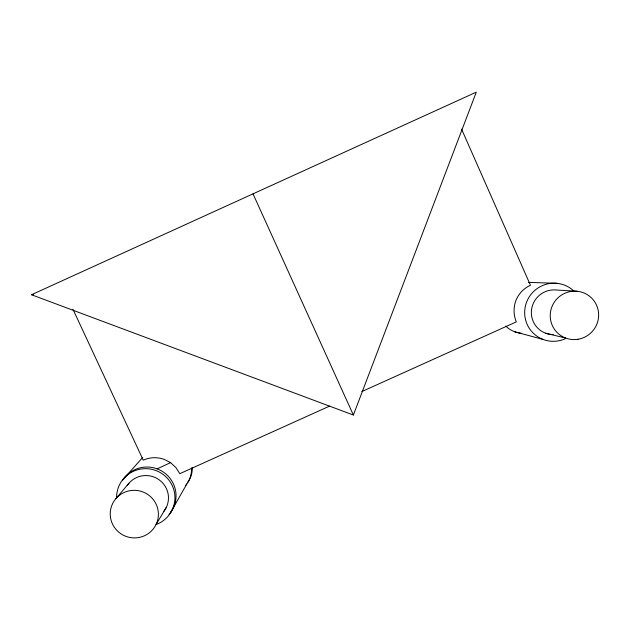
<?xml version="1.0" encoding="UTF-8"?>
<svg xmlns="http://www.w3.org/2000/svg" width="630" height="630" viewBox="0 0 630 630"><rect width="100%" height="100%" fill="white"/><g stroke="black" fill="none" stroke-linecap="round" stroke-linejoin="round"><path stroke-width="0.94" d="M353.383 415.036L476.288 92.161L31.5 294.745L353.383 415.036L253.024 193.851M170.754 512.269L186.85 483.919M156.075 524.475A24.113 23.767 16 0 0 132.379 490.376A24.113 23.767 16 0 0 114.487 527.475A24.113 23.767 16 0 0 156.075 524.475L166.304 507.394M115.944 498.59L128.937 483.257M123.472 479.013L142.695 457.467M157.114 468.846L170.604 462.633L175.959 467.649L179.794 473.689L329.6 406.106M361.833 391.569L516.293 321.891C513.497 315.094 513.34 307.605 515.82 300.731A27.814 27.484 -45.8 0 1 530.46 285.256L461.546 129.087M31.5 294.745L33.414 294.612M528.554 282.39L556.928 283.311M577.135 291.249L556.188 290.005A22.499 22.215 -45.7 0 0 531.413 311.047A22.499 22.215 -45.7 0 0 553.195 334.625M545.596 333.199L565.614 338.034M514.56 331.726L543.162 339.46M170.604 462.633L164.312 459.435A27.539 27.2 16.2 0 0 143.246 460.144L72.915 309.212M191.481 467.94A25.476 25.184 16.4 0 1 185.7 485.399M192.363 467.452A25.287 25.003 16.4 0 1 187.732 482.367M116.613 497.574A29.193 28.807 16.1 0 1 142.026 468.877A29.193 28.807 16.1 0 1 174.045 490.605A29.193 28.807 16.1 0 1 156.272 524.483M122.44 480.564A28.948 28.57 16.1 0 1 164.162 472.626A28.948 28.57 16.1 0 1 169.013 514.458M127.189 485.58A22.459 22.16 16.1 0 1 159.028 479.737A22.459 22.16 16.1 0 1 163.737 511.489M565.37 338.727A29.248 28.886 -45.7 0 1 528.838 327.584A29.248 28.886 -45.7 0 1 535.579 289.761A29.248 28.886 -45.7 0 1 573.867 291.044M521.041 333.238A25.712 25.428 -46 0 1 505.811 326.135M578.033 339.263A24.389 24.058 -45.5 0 0 593.373 300.006A24.389 24.058 -45.5 0 0 551.896 306.81A24.389 24.058 -45.5 0 0 578.033 339.263"/></g></svg>
